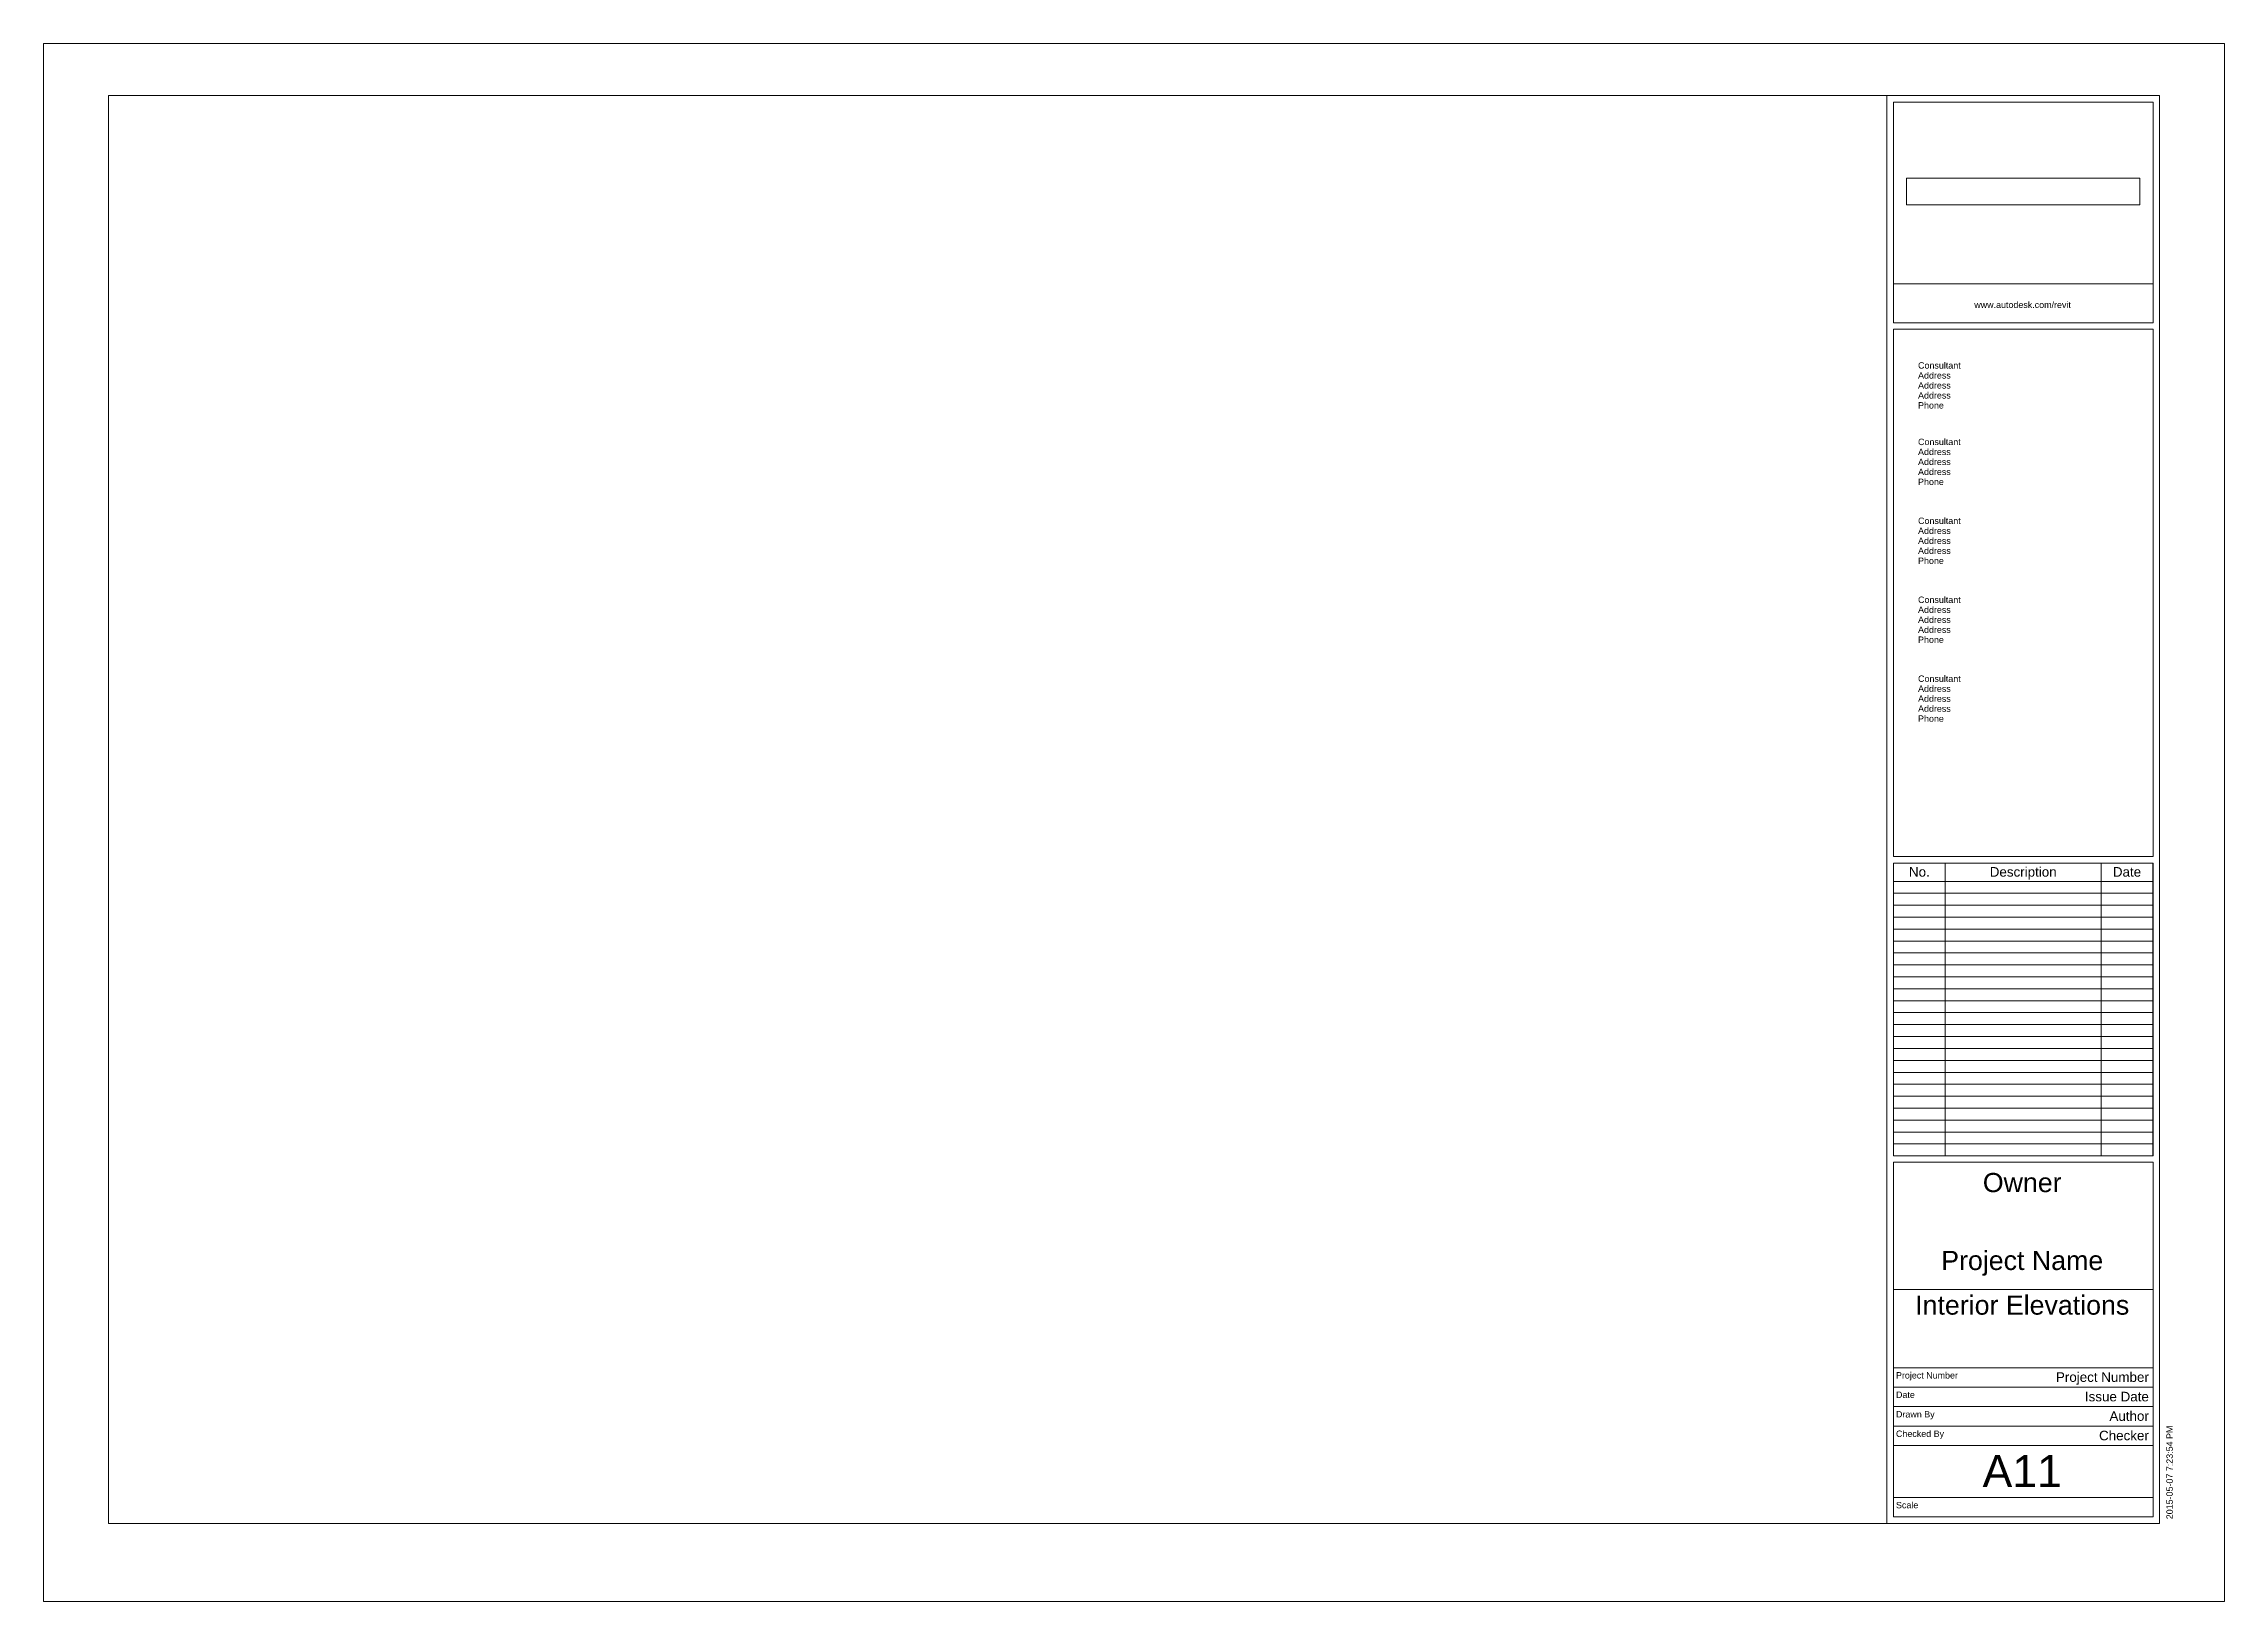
# Paper-space layout 'Layout1' of a CAD drawing. Header units: inches. Extents: x 0 to 42, y 0 to 30.
import ezdxf

# ---------------------------------------------------------------- set-up
doc = ezdxf.new("R2010")
doc.units = ezdxf.units.IN
doc.header["$MEASUREMENT"] = 0
for name, color, linetype, lineweight in [('A-DETL-LLIN', 3, 'Continuous', 9), ('G-ANNO-LLIN', 2, 'Continuous', 9), ('G-ANNO-MLIN', 4, 'Continuous', 9), ('G-ANNO-TTLB', 6, 'Continuous', 9)]:
    doc.layers.add(name, color=color, linetype=linetype, lineweight=lineweight)
picture_1 = doc.add_image_def('image1.bmp', size_in_pixel=(681, 78))

# ---------------------------------------------------------------- blocks, each defined once
blk = doc.blocks.new('E1 30 x 42 Horizontal - E1 30x42 Horizontal-3923-Interior Elevations')
at = {"layer": 'G-ANNO-LLIN'}
for p, q in [((-0.01, 30.014), (41.99, 30.014)), ((-0.01, 0.014), (-0.01, 30.014)), ((41.99, 0.014), (41.99, 30.014)), ((35.615, 25.389), (40.615, 25.389)), ((35.615, 4.514), (40.615, 4.514)), ((35.615, 4.139), (40.615, 4.139)), ((35.615, 3.764), (40.615, 3.764)), ((35.615, 3.389), (40.615, 3.389)), ((35.615, 3.014), (40.615, 3.014)), ((35.615, 2.014), (40.615, 2.014)), ((-0.01, 0.014), (41.99, 0.014))]:
    blk.add_line(p, q, dxfattribs=at)
at = {"layer": 'G-ANNO-MLIN'}
for p, q in [((1.24, 29.014), (1.24, 1.514)), ((40.74, 29.014), (1.24, 29.014)), ((35.49, 29.014), (35.49, 1.514)), ((40.74, 29.014), (40.74, 1.514)), ((35.615, 24.639), (35.615, 28.889)), ((35.615, 28.889), (40.615, 28.889)), ((40.615, 28.889), (40.615, 24.639)), ((40.615, 24.639), (35.615, 24.639)), ((35.615, 24.514), (40.615, 24.514)), ((35.615, 24.514), (35.615, 14.358)), ((40.615, 14.358), (40.615, 24.514)), ((35.615, 14.358), (40.615, 14.358)), ((35.615, 14.233), (35.615, 8.594)), ((40.615, 14.233), (35.615, 14.233)), ((40.615, 8.594), (40.615, 14.233)), ((35.615, 8.594), (40.615, 8.594)), ((35.615, 1.639), (35.615, 8.469)), ((35.615, 8.469), (40.615, 8.469)), ((40.615, 8.469), (40.615, 1.639)), ((35.615, 6.02), (40.615, 6.02)), ((1.24, 1.514), (40.74, 1.514)), ((40.615, 1.639), (35.615, 1.639))]:
    blk.add_line(p, q, dxfattribs=at)
at = {"layer": 'G-ANNO-TTLB', "char_height": 0.12294, "line_spacing_factor": 0.938532, "bg_fill": 3, "box_fill_scale": 1.25, "bg_fill_color": 0, "bg_fill_transparency": 0}
for s, insert, width, attachment_point in [('\\fArial|b0|i0|c0|p34|;www.autodesk.com/revit', (38.103, 25.045), 2.202, 2), ('\\fArial|b0|i0|c0|p34|;Consultant\\PAddress\\PAddress\\PAddress\\PPhone', (36.09, 23.878), 0.978, 1), ('\\fArial|b0|i0|c0|p34|;Consultant\\PAddress\\PAddress\\PAddress\\PPhone', (36.09, 22.405), 0.978, 1), ('\\fArial|b0|i0|c0|p34|;Consultant\\PAddress\\PAddress\\PAddress\\PPhone', (36.09, 20.885), 0.978, 1), ('\\fArial|b0|i0|c0|p34|;Consultant\\PAddress\\PAddress\\PAddress\\PPhone', (36.09, 19.365), 0.978, 1), ('\\fArial|b0|i0|c0|p34|;Consultant\\PAddress\\PAddress\\PAddress\\PPhone', (36.09, 17.845), 0.978, 1)]:
    blk.add_mtext(s, dxfattribs=dict(at, insert=insert, width=width, attachment_point=attachment_point))
at = {"layer": 'G-ANNO-TTLB'}
image = blk.add_image(picture_1, insert=(35.866, 26.907), size_in_units=(4.493, 0.515), dxfattribs=at)
image.dxf.flags = 7
at = {"layer": 'G-ANNO-TTLB', "char_height": 0.12294, "attachment_point": 1, "line_spacing_factor": 0.938532, "bg_fill": 3, "box_fill_scale": 1.25, "bg_fill_color": 0, "bg_fill_transparency": 0}
for s, insert, width in [('\\fArial|b0|i0|c0|p34|;Date', (35.665, 4.054), 0.432), ('\\fArial|b0|i0|c0|p34|;Scale', (35.665, 1.929), 0.5115)]:
    blk.add_mtext(s, dxfattribs=dict(at, insert=insert, width=width))
for s, insert, width in [('\\fArial|b0|i0|c0|p34|;Project Number', (35.665, 4.428), 1.419), ('\\fArial|b0|i0|c0|p34|;Drawn By', (35.665, 3.678), 0.876)]:
    blk.add_mtext(s, dxfattribs=dict(at, insert=insert, width=width))
at = {"layer": 'G-ANNO-TTLB', "insert": (35.665, 3.304), "char_height": 0.12294, "width": 1.098, "attachment_point": 1, "line_spacing_factor": 0.938532, "bg_fill": 3, "box_fill_scale": 1.25, "bg_fill_color": 0, "bg_fill_transparency": 0}
blk.add_mtext('\\fArial|b0|i0|c0|p34|;Checked By', dxfattribs=at)

psp = doc.layouts.get("Layout1")

# ---------------------------------------------------------------- block references
at = {"layer": 'G-ANNO-TTLB'}
psp.add_blockref('E1 30 x 42 Horizontal - E1 30x42 Horizontal-3923-Interior Elevations', (0, 0), dxfattribs=at)

# ---------------------------------------------------------------- next in the draw order: linework, layer by layer
at = {"layer": 'A-DETL-LLIN'}
for p, q in [((40.614, 14.233), (35.615, 14.233)), ((35.615, 14.233), (35.615, 13.879)), ((40.614, 13.879), (35.615, 13.879)), ((35.615, 13.879), (35.615, 8.594)), ((36.615, 14.233), (36.615, 13.879)), ((36.615, 13.879), (36.615, 8.594)), ((39.615, 14.233), (39.615, 13.879)), ((39.615, 13.879), (39.615, 8.594)), ((40.614, 14.233), (40.614, 13.879)), ((40.614, 13.879), (40.614, 8.594)), ((40.614, 13.65), (35.615, 13.65)), ((40.614, 13.42), (35.615, 13.42)), ((40.614, 13.19), (35.615, 13.19)), ((40.614, 12.96), (35.615, 12.96)), ((40.614, 12.73), (35.615, 12.73)), ((40.614, 12.501), (35.615, 12.501)), ((40.614, 12.271), (35.615, 12.271)), ((40.614, 12.041), (35.615, 12.041)), ((40.614, 11.811), (35.615, 11.811)), ((40.614, 11.581), (35.615, 11.581)), ((40.614, 11.352), (35.615, 11.352)), ((40.614, 11.122), (35.615, 11.122)), ((40.614, 10.892), (35.615, 10.892)), ((40.614, 10.662), (35.615, 10.662)), ((40.614, 10.432), (35.615, 10.432)), ((40.614, 10.202), (35.615, 10.202)), ((40.614, 9.973), (35.615, 9.973)), ((40.614, 9.743), (35.615, 9.743)), ((40.614, 9.513), (35.615, 9.513)), ((40.614, 9.283), (35.615, 9.283)), ((40.614, 9.053), (35.615, 9.053)), ((40.614, 8.824), (35.615, 8.824)), ((40.614, 8.594), (35.615, 8.594))]:
    psp.add_line(p, q, dxfattribs=at)

# ---------------------------------------------------------------- next in the draw order: texts
at = {"layer": 'G-ANNO-TTLB', "line_spacing_factor": 0.938532}
for s, insert, char_height, width, attachment_point in [('\\fArial|b0|i0|c0|p34|;No.', (36.115, 14.155), 0.18441, 0.477, 2), ('\\fArial|b0|i0|c0|p34|;Description', (38.115, 14.155), 0.18441, 1.53225, 2), ('\\fArial|b0|i0|c0|p34|;Date', (40.114, 14.155), 0.18441, 0.648, 2), ('\\fArial|b0|i0|c0|p34|;Owner', (38.096, 8.264), 0.36882, 1.791, 2), ('\\fArial|b0|i0|c0|p34|;Project Name', (38.096, 6.764), 0.36882, 3.7125, 2), ('\\fArial|b0|i0|c0|p34|;Interior Elevations', (38.096, 5.904), 0.36882, 4.914, 2), ('\\fArial|b0|i0|c0|p34|;Project Number', (40.535, 4.425), 0.18441, 2.1285, 3), ('\\fArial|b0|i0|c0|p34|;Issue Date', (40.535, 4.05), 0.18441, 1.467, 3), ('\\fArial|b0|i0|c0|p34|;Author', (40.535, 3.675), 0.18441, 0.9045, 3), ('\\fArial|b0|i0|c0|p34|;Checker', (40.535, 3.3), 0.18441, 1.14075, 3), ('\\fArial|b0|i0|c0|p34|;A11', (38.096, 2.83), 0.61471, 1.8225, 2)]:
    psp.add_mtext(s, dxfattribs=dict(at, insert=insert, char_height=char_height, width=width, attachment_point=attachment_point))
at = {"layer": 'G-ANNO-TTLB', "insert": (40.873, 1.595), "char_height": 0.12294, "width": 2.151, "attachment_point": 1, "rotation": 90, "line_spacing_factor": 0.938532, "bg_fill": 3, "box_fill_scale": 1.25, "bg_fill_color": 0, "bg_fill_transparency": 0}
psp.add_mtext('\\fArial|b0|i0|c0|p34|;2015-05-07 7:23:54 PM', dxfattribs=at)

doc.saveas('drawing.dxf')
